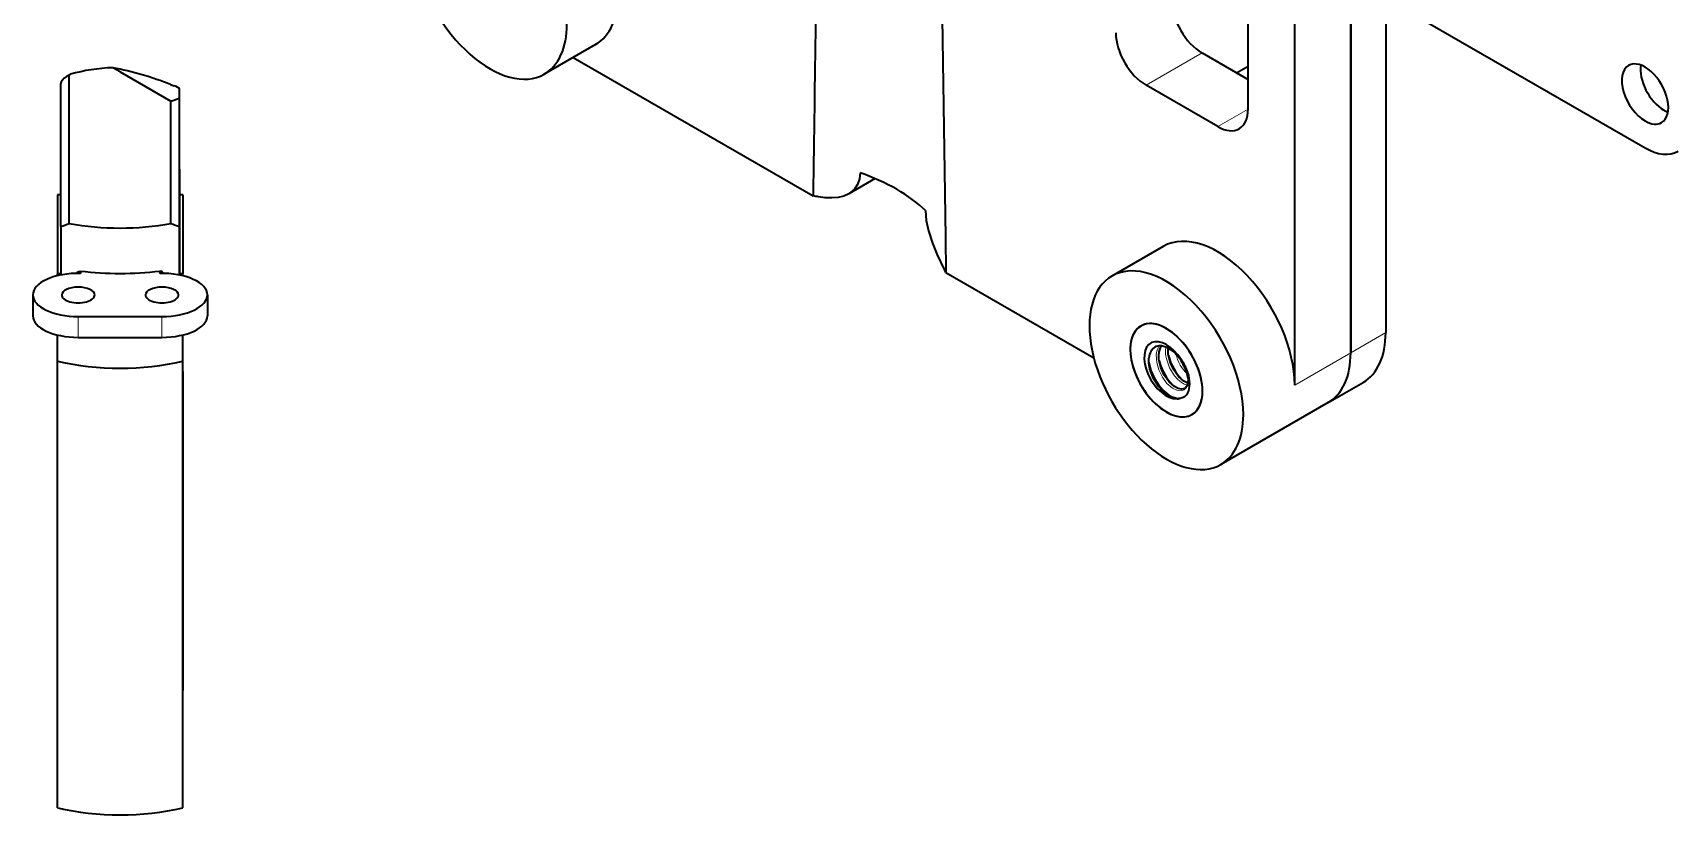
# Model space of a CAD drawing. Extents: x 386 to 1090, y 188 to 736.
# Drawn here: x 707.95 to 757.7, y 668.55 to 692.09 of the extents above; entities that cross this region are included whole.
import ezdxf

# ---------------------------------------------------------------- set-up
doc = ezdxf.new("R2010")
doc.units = 0

msp = doc.modelspace()

# ---------------------------------------------------------------- linework, layer by layer
at = {"color": 7, "lineweight": 35}
for p, q in [((748.955, 706.682), (748.955, 683.003)), ((747.894, 682.391), (747.894, 706.069)), ((747.894, 706.069), (747.894, 682.391)), ((746.197, 681.411), (746.197, 705.089))]:
    msp.add_line(p, q, dxfattribs=at)
at = {"color": 7, "lineweight": 35, "ltscale": 0.214331}
msp.add_line((744.783, 689.78), (744.783, 698.353), dxfattribs=at)
at = {"color": 7, "lineweight": 35, "ltscale": 0.231439}
msp.add_line((735.47, 695.149), (735.608, 685.892), dxfattribs=at)
at = {"color": 7, "lineweight": 35, "ltscale": 0.226984}
msp.add_line((748.955, 693.144), (756.818, 688.604), dxfattribs=at)
at = {"color": 7, "lineweight": 35, "ltscale": 0.044908}
msp.add_line((725.008, 691.74), (723.452, 690.841), dxfattribs=at)
at = {"color": 7, "lineweight": 35, "ltscale": 0.209993}
msp.add_line((724.324, 691.345), (731.599, 687.145), dxfattribs=at)
at = {"color": 7, "lineweight": 13, "ltscale": 0.048989}
msp.add_line((743.391, 691.482), (741.694, 690.502), dxfattribs=at)
at = {"color": 7, "lineweight": 35, "ltscale": 0.040182}
msp.add_line((743.391, 691.482), (744.783, 690.678), dxfattribs=at)
at = {"color": 7, "lineweight": 35, "ltscale": 0.010206}
for q in [(744.783, 691.087), (744.783, 690.678)]:
    msp.add_line((744.43, 690.882), q, dxfattribs=at)
at = {"color": 7, "lineweight": 35, "ltscale": 0.108441}
msp.add_line((708.794, 686.217), (708.794, 690.555), dxfattribs=at)
at = {"color": 7, "lineweight": 35, "ltscale": 0.112901}
msp.add_line((709.051, 686.313), (709.051, 690.829), dxfattribs=at)
at = {"color": 7, "lineweight": 35, "ltscale": 0.006217}
msp.add_line((710.594, 690.911), (710.378, 691.036), dxfattribs=at)
at = {"color": 7, "lineweight": 35, "ltscale": 0.044529}
msp.add_line((710.594, 690.911), (712.136, 690.021), dxfattribs=at)
at = {"color": 7, "lineweight": 35, "ltscale": 0.006851}
msp.add_line((712.136, 690.021), (712.394, 690.115), dxfattribs=at)
at = {"color": 7, "lineweight": 35, "ltscale": 0.006728}
msp.add_line((712.394, 690.115), (712.394, 690.384), dxfattribs=at)
at = {"color": 7, "lineweight": 35, "ltscale": 0.097441}
msp.add_line((712.394, 686.217), (712.394, 690.115), dxfattribs=at)
at = {"color": 7, "lineweight": 35, "ltscale": 0.062635}
msp.add_line((743.864, 689.249), (741.694, 690.502), dxfattribs=at)
at = {"color": 7, "lineweight": 35, "ltscale": 0.092693}
msp.add_line((712.136, 686.313), (712.136, 690.021), dxfattribs=at)
at = {"color": 7, "lineweight": 13, "ltscale": 0.026536}
msp.add_line((744.783, 689.78), (743.864, 689.249), dxfattribs=at)
at = {"color": 7, "lineweight": 35, "ltscale": 0.026317}
msp.add_line((731.614, 688.198), (731.599, 687.145), dxfattribs=at)
at = {"color": 7, "lineweight": 35, "ltscale": 0.063199}
msp.add_line((712.394, 687.955), (712.394, 685.427), dxfattribs=at)
at = {"color": 7, "lineweight": 35, "ltscale": 0.023053}
msp.add_line((733.481, 687.673), (732.682, 687.212), dxfattribs=at)
at = {"color": 7, "lineweight": 35, "ltscale": 0.059935}
for p, q in [((708.694, 687.177), (708.694, 684.78)), ((712.494, 687.177), (712.494, 684.78))]:
    msp.add_line(p, q, dxfattribs=at)
at = {"color": 7, "lineweight": 35, "ltscale": 0.002501}
for p, q in [((708.794, 687.177), (708.694, 687.177)), ((712.494, 687.177), (712.394, 687.177)), ((708.794, 684.78), (708.694, 684.78)), ((712.494, 684.78), (712.394, 684.78))]:
    msp.add_line(p, q, dxfattribs=at)
at = {"color": 7, "lineweight": 35, "ltscale": 0.036754}
for p, q in [((708.794, 686.217), (708.794, 684.747)), ((712.394, 684.747), (712.394, 686.217))]:
    msp.add_line(p, q, dxfattribs=at)
at = {"color": 7, "lineweight": 35, "ltscale": 0.026762}
msp.add_line((735.608, 685.892), (735.623, 684.822), dxfattribs=at)
at = {"color": 7, "lineweight": 35, "ltscale": 0.044907}
msp.add_line((742.214, 685.616), (740.658, 684.718), dxfattribs=at)
at = {"color": 7, "lineweight": 35, "ltscale": 0.015839}
for p, q in [((712.394, 685.427), (712.394, 684.793)), ((707.949, 684.144), (707.949, 683.511)), ((713.239, 684.144), (713.239, 683.511))]:
    msp.add_line(p, q, dxfattribs=at)
at = {"color": 7, "lineweight": 35, "ltscale": 0.001367}
for p, q in [((708.694, 684.725), (708.694, 684.78)), ((712.494, 684.725), (712.494, 684.78))]:
    msp.add_line(p, q, dxfattribs=at)
at = {"color": 7, "lineweight": 35, "ltscale": 0.001765}
for p, q in [((709.394, 684.867), (709.394, 684.797)), ((711.794, 684.867), (711.794, 684.797))]:
    msp.add_line(p, q, dxfattribs=at)
at = {"color": 7, "lineweight": 35, "ltscale": 0.129481}
msp.add_line((735.623, 684.822), (740.108, 682.232), dxfattribs=at)
at = {"color": 7, "lineweight": 35, "ltscale": 0.063501}
for p, q in [((709.324, 683.491), (711.864, 683.491)), ((709.324, 682.858), (711.864, 682.858))]:
    msp.add_line(p, q, dxfattribs=at)
at = {"color": 7, "lineweight": 13, "ltscale": 0.01584}
for p, q in [((709.324, 683.491), (709.324, 682.858)), ((711.864, 683.491), (711.864, 682.858))]:
    msp.add_line(p, q, dxfattribs=at)
at = {"color": 7, "lineweight": 35, "ltscale": 0.019872}
for p, q in [((708.694, 682.135), (708.694, 682.93)), ((712.494, 682.135), (712.494, 682.93)), ((712.494, 682.135), (712.494, 682.93))]:
    msp.add_line(p, q, dxfattribs=at)
at = {"color": 7, "lineweight": 13, "ltscale": 0.030619}
msp.add_line((747.894, 682.391), (748.955, 683.003), dxfattribs=at)
at = {"color": 7, "lineweight": 35, "ltscale": 0.338652}
for p, q in [((708.694, 668.589), (708.694, 682.135)), ((712.494, 668.589), (712.494, 682.135))]:
    msp.add_line(p, q, dxfattribs=at)
at = {"color": 7, "lineweight": 35, "ltscale": 0.007767}
msp.add_line((712.494, 681.825), (712.494, 682.135), dxfattribs=at)
at = {"color": 7, "lineweight": 35, "ltscale": 0.000548179}
msp.add_line((742.359, 682.539), (742.357, 682.517), dxfattribs=at)
at = {"color": 7, "lineweight": 35, "ltscale": 0.00050382}
msp.add_line((742.754, 682.184), (742.743, 682.166), dxfattribs=at)
at = {"color": 7, "lineweight": 13, "ltscale": 0.04899}
msp.add_line((747.894, 682.391), (746.197, 681.411), dxfattribs=at)
at = {"color": 7, "lineweight": 35, "ltscale": 0.141878}
msp.add_line((712.494, 681.825), (712.494, 676.149), dxfattribs=at)
at = {"color": 7, "lineweight": 35, "ltscale": 0.030618}
msp.add_line((747.211, 680.88), (748.272, 681.493), dxfattribs=at)
at = {"color": 7, "lineweight": 35, "ltscale": 0.093898}
msp.add_line((747.211, 680.88), (743.958, 679.002), dxfattribs=at)
at = {"color": 7, "lineweight": 35, "ltscale": 0.100076}
msp.add_line((712.494, 676.149), (712.494, 672.146), dxfattribs=at)
at = {"color": 7, "lineweight": 35, "ltscale": 0.05103}
msp.add_line((712.494, 670.105), (712.494, 672.146), dxfattribs=at)
at = {"color": 7, "lineweight": 35}
for points in [[(733.023, 687.849), (733.005, 687.663), (732.948, 687.495), (732.853, 687.351), (732.682, 687.212)], [(732.682, 687.212), (732.53, 687.144), (732.36, 687.103), (732.169, 687.085), (731.969, 687.091), (731.758, 687.118)], [(735.003, 686.706), (735.029, 686.405), (735.097, 686.088), (735.218, 685.71), (735.362, 685.356), (735.577, 684.914)], [(709.294, 684.797), (709.299, 684.824), (709.314, 684.845), (709.336, 684.859), (709.394, 684.867)], [(711.894, 684.797), (711.888, 684.824), (711.873, 684.845), (711.851, 684.859), (711.794, 684.867)], [(742.495, 682.448), (742.326, 682.555), (742.158, 682.602), (742.122, 682.604)], [(741.776, 682.109), (741.841, 681.856), (741.949, 681.61), (742.089, 681.392), (742.24, 681.221), (742.397, 681.095)], [(742.631, 681.008), (742.51, 681.032), (742.406, 681.077), (742.309, 681.137), (742.199, 681.229), (742.079, 681.36), (741.919, 681.609), (741.81, 681.894), (741.778, 682.072), (741.778, 682.226)], [(742.862, 681.309), (742.765, 681.286), (742.668, 681.307), (742.55, 681.369), (742.389, 681.513), (742.245, 681.713), (742.137, 681.946), (742.08, 682.186), (742.074, 682.354)], [(742.96, 681.467), (742.841, 681.527), (742.678, 681.67), (742.531, 681.87), (742.422, 682.105), (742.363, 682.347), (742.357, 682.517)], [(742.966, 681.609), (742.92, 681.828), (742.812, 682.061), (742.741, 682.169)], [(742.966, 681.609), (742.961, 681.474), (742.928, 681.377), (742.862, 681.309)]]:
    msp.add_lwpolyline(points, dxfattribs=at)
at = {"color": 7, "lineweight": 13}
for points in [[(742.002, 682.323), (742.016, 682.097), (742.08, 681.868), (742.186, 681.652), (742.326, 681.463), (742.492, 681.318), (742.625, 681.252), (742.753, 681.236), (742.848, 681.267), (742.918, 681.339), (742.962, 681.456), (742.968, 681.602)], [(742.285, 682.486), (742.286, 682.35), (742.308, 682.21), (742.404, 681.935), (742.557, 681.687), (742.651, 681.582), (742.753, 681.496), (742.847, 681.44), (742.942, 681.406)], [(742.968, 681.602), (742.949, 681.728), (742.91, 681.857), (742.783, 682.109), (742.743, 682.166)]]:
    msp.add_lwpolyline(points, dxfattribs=at)
at = {"color": 7, "lineweight": 35}
for centre, radius, start, end in [((11419.701, 531.17), 10689.241, 179.1030646, 179.1582798), ((708.359, 691.713), 1.122, 302.9474, 308.0687), ((708.459, 681.21), 10.011, 68.5273, 78.9484), ((712.515, 691.515), 1.064, 248.3926, 254.336), ((705.836, 694.543), 8.835, 289.5573, 291.3394), ((710.583, 694.61), 8.437, 259.5402, 270.0739), ((710.605, 694.61), 8.437, 269.9261, 280.4599), ((715.351, 694.543), 8.835, 248.6605, 250.4425), ((710.588, 695.064), 10.266, 263.3201, 270.0324), ((710.6, 695.064), 10.266, 269.9676, 276.6799), ((742.12, 682.275), 0.328, 89.5271, 118.7839), ((742.586, 682.336), 0.511, 148.5191, 177.9859), ((743.709, 682.569), 1.677, 194.777, 223.9595), ((743.991, 682.732), 1.677, 194.777, 223.9595), ((741.693, 681.495), 1.246, 32.5626, 49.9278), ((743.963, 682.712), 1.334, 204.5379, 215.4473), ((741.408, 681.213), 1.659, 20.5394, 35.8002), ((742.831, 681.75), 0.786, 236.4574, 246.377), ((742.678, 681.348), 0.334, 283.1236, 328.0251), ((742.653, 681.345), 0.338, 266.232, 287.2401)]:
    msp.add_arc(centre, radius, start, end, dxfattribs=at)
at = {"color": 7, "lineweight": 13}
for centre, radius, start, end in [((742.546, 682.305), 0.544, 146.8491, 178.1308), ((742.993, 682.44), 0.71, 169.5432, 176.2399), ((743.864, 682.66), 1.305, 193.5297, 225.2826)]:
    msp.add_arc(centre, radius, start, end, dxfattribs=at)
at = {"color": 7, "lineweight": 35}
for centre, major_axis, ratio, start_param, end_param in [((721.802, 693.699), (-1.65, 2.858), 0.57735, 0, 3.141593), ((723.358, 694.598), (-1.65, 2.858), 0.57735, 3.141593, 3.926991), ((743.391, 692.543), (-0.65, 1.126), 0.57735, 0.785398, 2.356194), ((721.802, 693.699), (-1.65, 2.858), 0.57735, 3.141593, 3.926991), ((741.694, 691.564), (-0.65, 1.126), 0.57735, 0.785398, 2.356194), ((756.818, 690.237), (0.5, -0.866), 0.57735, 3.141593, 5.497787), ((756.818, 690.237), (0.5, -0.866), 0.57735, 6.283185, 9.424778), ((757.387, 690.566), (0.5, -0.866), 0.57735, 3.746422, 5.497787), ((708.994, 690.67), (0.191, 0.144), 0.402543, 1.397765, 2.847591), ((708.924, 691.036), (-0.38, 0), 0.57735, 1.912871, 2.025819), ((710.594, 689.065), (-3.42, 0), 0.57735, 4.775404, 5.167411), ((712.194, 690.428), (0.199, -0.05), 0.339389, 0.084546, 1.482063), ((743.864, 690.311), (-0.65, 1.126), 0.57735, 3.141593, 3.926991), ((757.387, 690.566), (0.5, -0.866), 0.57735, 5.497787, 5.678358), ((743.864, 690.311), (-0.65, 1.126), 0.57735, 2.356194, 3.141593), ((756.818, 690.237), (0.5, -0.866), 0.57735, 5.497787, 6.283185), ((756.818, 690.237), (1, -1.732), 0.57735, 5.497787, 6.283185), ((730.075, 685.004), (5.742, 0), 0.57735, 0.785398, 1.031687), ((730.075, 683.942), (-5.753, 0), 0.57735, 4.41551, 4.444389), ((730.075, 685.004), (5.742, 0), 0.57735, 0.539109, 0.785398), ((743.864, 682.758), (-1.65, 2.858), 0.57735, 3.926991, 6.283185), ((742.308, 681.86), (-1.65, 2.858), 0.57735, 3.926991, 6.283185), ((709.324, 684.144), (-1.375, 0), 0.475064, 4.661458, 6.283295), ((711.864, 684.144), (-1.375, 0), 0.475064, 3.141483, 4.76332), ((730.075, 683.942), (-5.753, 0), 0.57735, 3.409592, 3.438472), ((742.308, 681.86), (-1.65, 2.858), 0.57735, 0, 3.141593), ((709.324, 684.144), (-1.375, 0), 0.475064, 0.00011, 1.570796), ((709.324, 684.144), (-0.5, 0), 0.475064, 3.141593, 6.283185), ((709.324, 684.144), (-0.5, 0), 0.475064, 0, 3.141593), ((711.864, 684.144), (-0.5, 0), 0.475064, 3.141593, 6.283185), ((711.864, 684.144), (-0.5, 0), 0.475064, 0, 3.141593), ((711.864, 684.144), (-1.375, 0), 0.475064, 1.570796, 3.141483), ((709.324, 683.511), (-1.375, 0), 0.475064, 0.00011, 1.570796), ((711.864, 683.511), (-1.375, 0), 0.475064, 1.570796, 3.141483), ((742.308, 681.86), (-0.775, 1.342), 0.57735, 6.283185, 8.63938), ((742.308, 681.86), (-0.775, 1.342), 0.57735, 6.283185, 9.424778), ((742.308, 681.86), (-0.775, 1.342), 0.57735, 3.141593, 6.283185), ((742.308, 681.86), (-0.775, 1.342), 0.57735, 3.926991, 6.283185), ((742.308, 681.86), (-0.475, 0.823), 0.57735, 4.773122, 9.13938), ((746.622, 684.35), (1.65, -2.858), 0.57735, 6.283185, 7.068583), ((710.594, 684.812), (5.01, 0), 0.57735, 4.323413, 5.101365), ((710.594, 684.812), (5.01, 0), 0.57735, 4.323413, 5.101365), ((742.381, 681.81), (0.419, -0.753), 0.581646, 3.141419, 3.845376), ((745.561, 683.738), (1.65, -2.858), 0.57735, 6.283185, 7.068583), ((745.561, 683.738), (1.65, -2.858), 0.57735, 6.283185, 7.068583), ((742.308, 681.86), (-0.5, 0.866), 0.57735, 3.534289, 4.319693), ((742.308, 681.86), (-0.775, 1.342), 0.57735, 3.141593, 3.926991), ((742.308, 681.86), (-0.775, 1.342), 0.57735, 2.356194, 3.141593), ((742.308, 681.86), (-0.475, 0.823), 0.57735, 2.856194, 3.080859), ((742.308, 681.86), (-1.65, 2.858), 0.57735, 3.141593, 3.926991), ((710.594, 671.266), (-5.01, 0), 0.57735, 1.18182, 1.959773)]:
    msp.add_ellipse(centre, major_axis=major_axis, ratio=ratio, start_param=start_param, end_param=end_param, dxfattribs=at)

doc.saveas('drawing.dxf')
